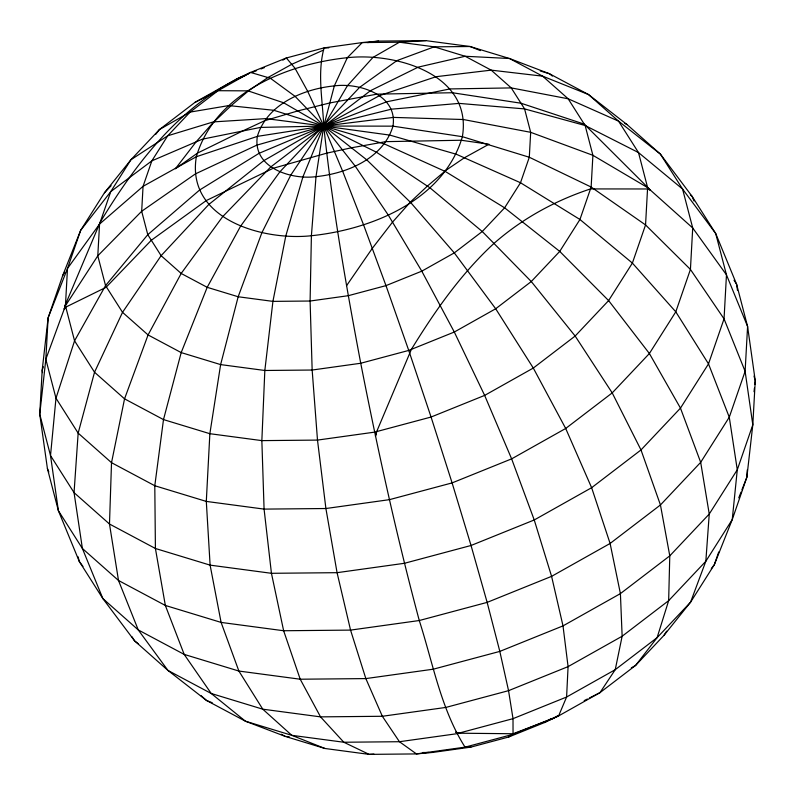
<?xml version="1.0" encoding="UTF-8"?>
<svg xmlns="http://www.w3.org/2000/svg" width="795" height="795" viewBox="0 0 795 795"><rect width="100%" height="100%" fill="white"/><g stroke="black" fill="none" stroke-linecap="round" stroke-linejoin="round"><path stroke-width="1.19" d="M747.28 469.875L746.873 477.199L732.245 519.582L714.327 564.688L690.557 602.212L664.034 635.284L635.583 665.435L599.977 692.654L558.607 715.917L544.426 722.576L508.631 737.025L470.918 747.111L432.738 752.428L416.451 753.918L369.138 754.375L324.916 748.483L285.494 736.488L245.446 721.214L206.501 700.455L167.964 670.433L134.603 640.879L102.833 598.546L79.291 561.479L58.383 510.698L47.412 468.553L39.75 414.235L42.185 370.222L48.127 317.801L62.755 275.418L80.673 230.311L104.443 192.787L130.966 159.715L159.417 129.565L195.023 102.346L236.393 79.083L250.574 72.424L286.369 57.975L324.082 47.889L362.262 42.572L378.549 41.082L425.862 40.625L470.084 46.517L509.506 58.512L549.554 73.786L588.499 94.545L627.036 124.567L660.397 154.121L692.167 196.454L715.709 233.521L736.617 284.302L747.588 326.447L755.25 380.765L752.815 424.778L746.873 477.199L741.914 489.819M754.038 391.766L754.435 388.099M754.843 384.432L755.25 380.765L754.018 376.045M346.6 285.634L372.259 248.398L392.511 222.153L410.28 202.149L427.372 186.09L446.303 170.07L464.34 157.808L488.935 144.243L461.16 140.238L385.754 141.649L351.44 147.8L326.894 153.107L273.202 168.282L206.273 200.559L151.318 240.259L106.013 287.343L65.786 307.109L64.286 308.977L65.518 304.406L100.2 222.193C136.561 162.13 182.075 102.446 248.358 73.905M64.286 308.977L65.518 304.406M376.691 431.576L375.459 436.147L376.691 431.576L411.383 349.363C434.895 311.133 460.802 274.007 493.953 243.439C522.007 218.724 555.069 200.638 590.496 188.922L647.537 188.971L650.28 189.975L584.275 124.149L520.964 103.211L452.365 92.737L376.939 94.148L329.836 102.943L297.737 110.942L264.685 120.711L242.475 131.056L197.617 153.028L175.387 168.769L196.087 141.878L212.424 123.354L230.948 105.815L248.358 90.968L267.915 77.532L291.715 64.335L323.605 50.025M43.377 366.753L42.185 370.222L42.532 372.646M718.72 551.978L714.327 564.688L711.326 568.564M738.764 497.849L741.019 492.115M62.755 275.418L64.743 272.288M664.034 635.284L666.637 631.17M155.711 134.355L159.417 129.565L190.094 112.095L218.059 90.7L250.574 72.424L270.399 78.268L295.104 96.374L323.744 126.047L355.226 166.155L388.328 215.157L421.787 271.165L454.303 332.032L484.642 395.403L511.632 458.864L534.24 519.97L551.591 576.355L563.009 625.884L568.077 666.627L566.596 697.026L558.607 715.917L513.043 734.322L465.045 747.151L416.451 753.918L399.438 741.715L382.345 716.275L365.839 678.592L350.555 630.107L337.07 572.678L325.9 508.522L317.493 440.092L312.157 370.033L310.1 301.027L311.401 235.727L316.003 176.649L323.744 126.047L334.327 85.89L347.326 57.697L362.262 42.572L399.438 42.215L425.862 40.625M104.443 192.787L111.131 185.702M282.841 60.142L286.369 57.975L295.054 68.31L307.675 91.296L323.744 126.047L342.655 171.233L363.673 225.114L385.982 285.624L408.739 350.426L431.069 417.037L452.107 482.903L471.038 545.489L487.146 602.381L499.817 651.403L508.552 690.666L513.014 718.66L513.043 734.322L508.631 737.025M557.673 715.808L552.376 718.839L513.043 733.745L458.635 733.199L455.893 732.195L458.635 733.199M631.329 667.85L635.583 665.435L657.107 637.66L690.557 602.212L705.831 561.27L732.245 519.582L737.283 469.785L752.815 424.778L745.114 371.325L747.588 326.447L726.471 274.851L715.709 233.521L682.577 189.041L660.397 154.121L618.53 121.138L588.499 94.545L542.627 76.161L509.506 58.512L465.154 56.266L434.179 46.835L399.438 42.215L372.934 57.459L347.375 85.761L323.744 126.047L290.751 175.148L261.853 232.786L238.172 296.754L220.622 364.597L209.86 433.702L206.303 501.416L210.109 565.136L221.099 622.415L238.878 671.05L262.757 709.18L291.805 735.325L324.916 748.483M544.426 722.576L550.716 719.038M195.023 102.346L218.059 90.7L248 90.859L283.686 102.793L323.744 126.047L376.462 152.233L429.986 187.839L482.257 231.504L531.279 281.539L575.153 336.037L612.21 392.899L640.999 449.94L660.446 504.964L669.778 555.854L668.655 600.662L657.107 637.66L615.241 669.678L566.596 697.026L513.014 718.66L456.578 733.755L399.438 741.715L343.808 742.242L291.805 735.325L245.446 721.214L211.241 693.498L167.964 670.433L138.26 629.928L102.833 598.546L82.392 548.49L58.383 510.698L50.512 455.565L39.75 414.235L45.832 359.27L48.127 317.801L67.496 268.462L80.673 230.311L110.753 191.625L130.966 159.715L167.735 135.776L190.094 112.095L228.741 105.586L273.868 110.296L323.744 126.047L384.313 143.915L445.389 171.521L504.616 207.813L559.73 251.399L608.612 300.59L649.386 353.517L680.47 408.123L700.683 462.332L709.249 514.037L705.831 561.27L668.655 600.662L622.137 636.239L568.077 666.627L508.552 690.666L445.836 707.431L382.345 716.275L320.534 716.871L262.757 709.18L211.241 693.498L184.192 654.404L165.34 605.452L155.413 548.49L154.796 485.735L163.492 419.591L181.19 352.592L207.197 287.323L240.517 226.287L279.87 171.829L359.578 87.39L396.864 60.639L434.179 46.835L470.084 46.517L480.359 50.602M584.196 700.634L587.356 699.034M589.463 697.97L599.977 692.654L615.241 669.678L622.137 636.239L620.408 593.617L610.103 543.462L591.629 487.703L565.692 428.475L533.296 368.055L495.683 308.768L454.293 252.889L410.717 202.576L366.644 159.745L323.744 126.047L266.017 118.614L213.338 121.903L167.735 135.776L151.855 160.848L143.06 186.338L141.679 211.271L147.781 234.684L161.117 255.682L181.18 273.46L207.197 287.323L238.172 296.754L272.923 301.375L310.1 301.027L348.27 295.7L385.982 285.624L421.787 271.165L454.293 252.889L482.257 231.504L504.616 207.813L520.496 182.741L529.301 157.251L530.672 132.318L524.581 108.905L511.245 87.907L491.181 70.139L465.154 56.266L418.21 67.138L370.46 90.7L270.737 166.96L222.6 216.737L181.18 273.46L148.069 334.943L124.547 398.842L111.519 462.68L109.481 524.014L118.505 580.489L138.26 629.928L184.192 654.404L238.878 671.05L300.212 679.218L365.839 678.592L433.235 669.201L499.817 651.403L563.009 625.884L620.408 593.617L669.778 555.854L709.249 514.037L737.283 469.785L729.273 417.206L708.504 363.872L675.79 311.829L632.383 263.075L579.943 219.49L520.496 182.741L456.33 154.25L389.888 135.11L323.744 126.047L260.442 127.419L202.397 139.175L151.855 160.848L110.753 191.625L99.554 224.071L97.795 255.801L105.556 285.604L122.529 312.326L148.069 334.943L181.19 352.592L220.622 364.597L264.834 370.48L312.157 370.033L360.741 363.255L408.739 350.426L454.303 332.032L495.683 308.768L531.279 281.539L559.73 251.399L579.943 219.49L591.142 187.044L592.901 155.313L585.14 125.511L568.167 98.789L542.627 76.161L491.181 70.139L436.127 76.688L379.593 95.569L323.744 126.047L263.692 160.719L208.777 204.494L161.117 255.682L122.529 312.326L94.526 372.239L78.158 433.126L74.054 492.632L82.392 548.49L118.505 580.489L165.34 605.452L221.099 622.415L283.636 630.743L350.555 630.107L419.273 620.527L487.146 602.381L551.591 576.355L610.103 543.462L660.446 504.964L700.683 462.332L729.273 417.206L745.114 371.325L724.046 318.865L690.428 269.435L645.55 224.925L591.142 187.044L529.301 157.251L462.382 136.69L392.978 126.157L323.744 126.047L257.351 136.372L196.335 156.734L143.06 186.338L99.554 224.071L67.496 268.462L65.438 305.767L45.832 359.27L55.978 398.206L78.158 433.126L111.519 462.68L154.796 485.735L206.303 501.416L264.079 509.108L325.9 508.522L389.391 499.667L452.107 482.903L511.632 458.864L565.692 428.475L612.21 392.899L649.386 353.517L675.79 311.829L690.428 269.435L692.713 227.976L682.577 189.041L638.494 152.57L585.14 125.511L524.581 108.905L459.132 103.39L391.319 109.183L323.744 126.047L256.865 145.127L195.391 173.906L141.679 211.271L97.795 255.801L65.438 305.767L74.561 340.816L94.526 372.239L124.547 398.842L163.492 419.591L209.86 433.702L261.853 440.619L317.493 440.092L374.624 432.132L431.069 417.037L484.642 395.403L533.296 368.055L575.153 336.037L608.612 300.59L632.383 263.075L645.55 224.925L647.617 187.61L638.494 152.57L618.53 121.138L568.167 98.789L511.245 87.907L449.95 88.931L386.638 101.81L323.744 126.047L259.011 153.346L199.585 190.035L147.781 234.684L105.556 285.604L74.561 340.816L55.978 398.206L50.512 455.565L74.054 492.632L109.481 524.014L155.413 548.49L210.109 565.136L271.443 573.304L337.07 572.678L404.466 563.287L471.038 545.489L534.24 519.97L591.629 487.703L640.999 449.94L680.47 408.123L708.504 363.872L724.046 318.865L726.471 274.851L692.713 227.976L647.617 187.61L592.901 155.313L530.672 132.318L463.336 119.518L393.465 117.402L323.744 126.047L302.955 176.768L285.793 235.966L272.923 301.375L264.834 370.48L261.853 440.619L264.079 509.108L271.443 573.304L283.636 630.743L300.212 679.218L320.534 716.871L343.808 742.242L369.138 754.375L373.948 754.087M236.393 79.083L245.436 75.436M251.806 72.554L256.387 70.755M260.979 68.956L264.417 67.605M367.618 42.602L371.255 42.095M373.69 41.757L378.549 41.082M422.831 752.527L429.022 752.468M328.782 47.859L324.082 47.889C317.076 73.379 322.681 100.12 323.744 126.047C332.141 205.676 345.875 284.62 360.741 363.255C377.655 449.582 396.536 535.542 419.273 620.527C432.937 663.05 440.857 708.951 465.045 747.151L470.918 747.111M286.727 736.548L289.191 736.677M540.282 70.964L549.554 73.786L552.406 76.101M647.537 188.971L650.28 189.975M212.235 702.75L206.501 700.455L201.036 695.625M624.87 123.414L627.036 124.567M281.221 734.212L285.494 736.488M138.499 643.95L134.603 640.879L131.99 636.775M690.348 194.845L692.167 196.454L694.025 200.996M82.968 566.428L79.291 561.479L78.059 556.758M734.024 280.218L736.617 284.302L737.492 290.423M47.412 468.553L48.823 471.991M196.335 156.734C185.911 219.331 262.946 241.034 311.401 235.727C371.802 229.467 443.789 200.161 462.382 136.69C472.816 74.094 395.781 52.391 347.326 57.697C286.916 63.958 214.938 93.263 196.335 156.734M257.351 136.372C252.403 167.705 291.119 179.948 316.003 176.649C347.008 173.529 383.279 158.463 392.978 126.157C397.927 94.824 359.211 82.581 334.327 85.89C303.322 89 267.05 104.066 257.351 136.372"/></g></svg>
